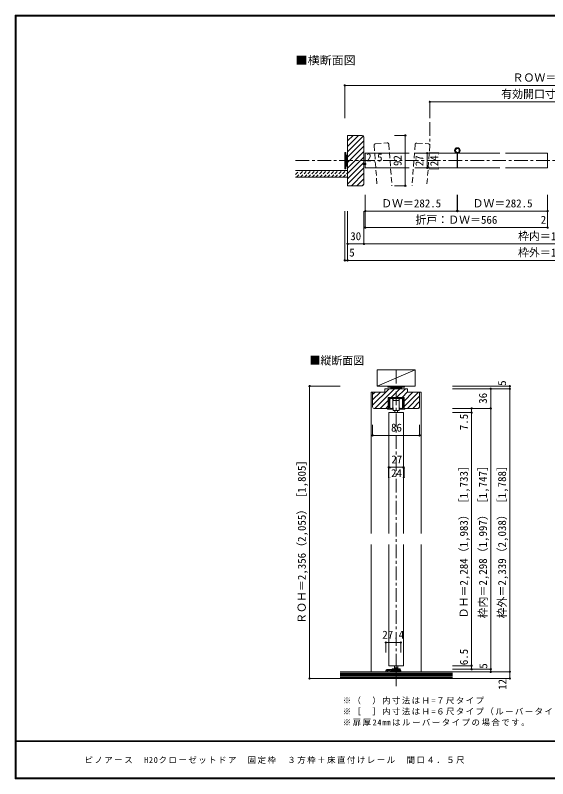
# Model space of a CAD drawing. Units: millimetres at full size, sheet at 1:5. Extents: x -973 to 977, y -718 to 696.
# Drawn here: x -973 to 1, y -701 to 696 of the extents above; entities that cross this region are included whole.
import ezdxf
from ezdxf.enums import TextEntityAlignment as Align

# ---------------------------------------------------------------- set-up
doc = ezdxf.new("R2010")
doc.units = ezdxf.units.MM
doc.header["$LTSCALE"] = 5
doc.header["$PDMODE"] = 32
doc.header["$PDSIZE"] = 2.5
for name, pattern in [('CHAIN1', [8, 5, -1, 1, -1]), ('DASHED1', [1.8, 1.2, -0.6]), ('DASHED2', [3, 2, -1])]:
    doc.linetypes.add(name, pattern=pattern)
for name, color, linetype, lineweight in [('0-0_補助線', 7, 'Continuous', 9), ('0-1_通り芯', 4, 'CHAIN1', 9), ('0-3_仕上げ', 2, 'Continuous', 9), ('0-4_枠', 3, 'Continuous', 9), ('0-6_扉', 6, 'Continuous', 9), ('0-7_金物', 7, 'Continuous', 9), ('0-A_文字', 7, 'Continuous', 9), ('0-B_寸法', 7, 'Continuous', 9), ('0-C_ハッチ', 4, 'Continuous', 9), ('F-1_枠', 6, 'Continuous', 9)]:
    doc.layers.add(name, color=color, linetype=linetype, lineweight=lineweight)
doc.layers.add('F-A_文字', color=7, linetype='Continuous')
doc.styles.add('ＭＳ ゴシック', font='')
doc.styles.get('ＭＳ ゴシック').set_extended_font_data('MS Gothic')

# ---------------------------------------------------------------- blocks, each defined once
blk = doc.blocks.new('03')
at = {"layer": '0-0_補助線'}
for p, q in [((-7.33, -0.352), (-7.33, 0.348)), ((-6.83, 0.848), (3.17, 0.848)), ((-2.83, 6.407), (-2.83, 2.368)), ((-2.83, 2.368), (3.17, 2.368)), ((-1.58, 2.148), (-2.83, 2.368)), ((-2.33, 1.848), (-2.83, 1.348)), ((-2.83, 0.848), (-2.83, 1.348)), ((3.17, 1.348), (-2.83, 1.348)), ((-2.33, 1.848), (2.67, 1.848)), ((-1.58, 2.148), (1.92, 2.148)), ((-1.58, 2.148), (-1.58, 1.848)), ((1.92, 2.148), (3.17, 2.368)), ((1.92, 2.148), (1.92, 1.848)), ((3.17, 1.348), (2.67, 1.848)), ((3.17, 2.368), (3.17, 6.407)), ((3.17, 1.348), (3.17, 0.848)), ((3.17, 0.848), (7.17, 0.848)), ((7.67, 0.348), (7.67, -0.352)), ((-7.33, -0.352), (-6.459, -0.352)), ((-6.459, -0.352), (-5.008, -0.582)), ((-5.008, -0.582), (-4.88, -0.602)), ((-4.88, -1.752), (-4.88, -0.602)), ((-4.88, -0.613), (5.22, -0.613)), ((-4.88, -1.952), (5.22, -1.952)), ((-4.83, -3.452), (5.17, -3.452)), ((5.22, -0.602), (6.8, -0.352)), ((5.22, -0.602), (5.22, -1.752)), ((6.8, -0.352), (7.67, -0.352))]:
    blk.add_line(p, q, dxfattribs=at)
for points in [[(-5.63, -2.652), (-5.63, -1.952), (-5.08, -1.952)], [(-5.08, -1.952), (-4.88, -1.952), (-4.88, -1.752)], [(5.22, -1.752), (5.22, -1.952), (5.42, -1.952)], [(5.42, -1.952), (5.97, -1.952), (5.97, -2.652)]]:
    blk.add_lwpolyline(points, dxfattribs=at)
for centre, radius, start, end in [((-6.83, 0.348), 0.5, 90, 180), ((7.17, 0.348), 0.5, 0, 90), ((-4.83, -2.652), 0.8, 180, 270), ((5.17, -2.652), 0.8, 270, 0)]:
    blk.add_arc(centre, radius, start, end, dxfattribs=at)
blk = doc.blocks.new('04')
at = {"layer": '0-0_補助線', "lineweight": 18}
for p, q in [((-13.926, 10.332), (-13.926, -8.668)), ((-12.926, 11.332), (-11.926, 11.332)), ((-12.726, 8.832), (-12.726, -6.766)), ((-11.926, 11.332), (-11.926, 11.232)), ((-11.726, 9.832), (-7.026, 9.832)), ((-5.426, 11.332), (5.574, 11.332)), ((-5.076, 8.232), (-5.193, 8.232)), ((-5.105, 8.232), (-5.076, 8.232)), ((-4.876, 9.832), (-0.426, 9.832)), ((-4.876, 8.432), (-4.876, 9.832)), ((-0.426, 9.832), (0.074, 10.332)), ((5.341, 8.232), (5.224, 8.232)), ((8.024, 9.832), (7.174, 9.832)), ((8.024, 9.832), (11.874, 9.832)), ((12.874, 8.832), (12.874, -6.766)), ((14.074, 10.332), (14.074, -8.668)), ((-15.926, -9.368), (-15.926, -8.968)), ((-13.926, -8.668), (-15.626, -8.668)), ((-6.526, -9.868), (-15.426, -9.868)), ((-10.926, -8.566), (-8.726, -8.566)), ((-5.526, -8.183), (-5.526, -8.868)), ((-2.418, -12.566), (-2.418, -12.716)), ((-2.418, -12.716), (-2.418, -16.168)), ((2.582, -12.566), (2.582, -12.716)), ((2.582, -12.716), (2.582, -16.168)), ((5.674, -8.183), (5.674, -8.868)), ((15.574, -9.868), (6.674, -9.868)), ((8.874, -8.566), (11.074, -8.566)), ((14.074, -8.668), (15.774, -8.668)), ((16.074, -8.968), (16.074, -9.368))]:
    blk.add_line(p, q, dxfattribs=at)
at = {"layer": '0-0_補助線'}
for p, q in [((-11.718, 8.434), (-11.718, 4.184)), ((-11.718, 5.234), (-11.718, -0.366)), ((-11.718, 3.234), (-11.718, 4.184)), ((-11.718, -2.366), (-11.718, 3.234)), ((-5.726, 5.951), (-5.226, 5.951)), ((-5.718, 6.434), (-5.718, 8.434)), ((-5.718, 6.434), (-5.718, 4.184)), ((-5.718, 4.184), (-5.718, 3.234)), ((-5.718, 3.234), (-5.718, -2.366)), ((-4.726, 5.951), (-5.226, 5.951)), ((-4.726, 5.951), (-5.226, 5.951)), ((0.074, 5.951), (-4.726, 5.951)), ((0.074, 5.951), (-4.726, 5.951)), ((0.074, 5.951), (4.874, 5.951)), ((0.074, 5.951), (4.874, 5.951)), ((4.874, 5.951), (5.374, 5.951)), ((4.874, 5.951), (5.374, 5.951)), ((5.874, 5.951), (5.374, 5.951)), ((5.882, 8.434), (5.882, 6.434)), ((5.882, 4.184), (5.882, 6.434)), ((5.882, 3.234), (5.882, 4.184)), ((5.882, -2.366), (5.882, 3.234)), ((11.882, 4.184), (11.882, 8.434)), ((11.882, 4.184), (11.882, 3.234)), ((11.882, 3.234), (11.882, -2.366)), ((-11.718, -3.316), (-11.718, -2.366)), ((-11.718, -3.316), (-11.718, -7.566)), ((-5.226, -7.249), (-5.726, -7.249)), ((-5.718, -2.366), (-5.718, -3.316)), ((-5.718, -5.566), (-5.718, -3.316)), ((-5.718, -7.566), (-5.718, -5.566)), ((-5.226, -8.549), (-5.226, -7.249)), ((-5.226, -7.249), (-5.226, -8.549)), ((-5.226, -12.049), (-5.226, -8.549)), ((-4.726, -12.549), (-2.926, -12.549)), ((-2.926, -12.549), (0.074, -12.549)), ((-2.426, -12.549), (0.074, -12.549)), ((2.574, -12.549), (0.074, -12.549)), ((3.074, -12.549), (0.074, -12.549)), ((4.874, -12.549), (3.074, -12.549)), ((5.374, -7.249), (5.874, -7.249)), ((5.374, -8.549), (5.374, -7.249)), ((5.374, -7.249), (5.374, -8.549)), ((5.374, -12.049), (5.374, -8.549)), ((5.882, -3.316), (5.882, -2.366)), ((5.882, -3.316), (5.882, -5.566)), ((5.882, -5.566), (5.882, -7.566)), ((11.882, -2.366), (11.882, -3.316)), ((11.882, -7.566), (11.882, -3.316))]:
    blk.add_line(p, q, dxfattribs=at)
at = {"layer": '0-0_補助線', "lineweight": 18}
for points in [[(-11.626, 10.932), (-5.426, 10.932), (-5.426, 11.332)], [(0.074, 10.332), (0.574, 9.832), (5.024, 9.832), (5.024, 8.432)], [(5.574, 11.332), (5.574, 10.932), (11.774, 10.932)], [(12.074, 11.232), (12.074, 11.332), (13.074, 11.332)]]:
    blk.add_lwpolyline(points, dxfattribs=at)
for centre, radius, start, end in [((-12.926, 10.332), 1, 90, 180), ((-11.726, 8.832), 1, 90, 180), ((-11.626, 11.232), 0.3, 180, 270), ((-7.026, 8.082), 1.75, 7.76643, 90), ((-5.193, 8.332), 0.1, 187.76643, 270), ((-5.076, 8.432), 0.2, 270, 0), ((5.224, 8.432), 0.2, 180, 270), ((5.341, 8.332), 0.1, 270, 352.23357), ((7.174, 8.082), 1.75, 90, 172.23357), ((11.774, 11.232), 0.3, 270, 0), ((11.874, 8.832), 1, 0, 90), ((13.074, 10.332), 1, 0, 90), ((-15.626, -8.968), 0.3, 90, 180), ((-15.426, -9.368), 0.5, 180, 270), ((-10.926, -6.766), 1.8, 180, 270), ((-8.726, -3.566), 5, 270, 301.23293), ((-6.526, -8.868), 1, 270, 0), ((-5.926, -8.183), 0.4, 0, 121.23293), ((6.074, -8.183), 0.4, 58.76707, 180), ((6.674, -8.868), 1, 180, 270), ((8.874, -3.566), 5, 238.76707, 270), ((11.074, -6.766), 1.8, 270, 0), ((15.574, -9.368), 0.5, 270, 0), ((15.774, -8.968), 0.3, 0, 90)]:
    blk.add_arc(centre, radius, start, end, dxfattribs=at)
at = {"layer": '0-0_補助線'}
for centre, radius, start, end in [((-8.718, 4.434), 5, 53.1301, 126.8699), ((8.882, 4.434), 5, 53.1301, 126.8699), ((-8.718, -3.566), 5, 233.1301, 306.8699), ((-4.726, -12.049), 0.5, 180, 270), ((4.874, -12.049), 0.5, 270, 0), ((8.882, -3.566), 5, 233.1301, 306.8699)]:
    blk.add_arc(centre, radius, start, end, dxfattribs=at)

msp = doc.modelspace()

# ---------------------------------------------------------------- linework, layer by layer
at = {"layer": '0-0_補助線', "color": 2}
msp.add_line((-290.775, -23.524), (-290.775, -3.524), dxfattribs=at)
at = {"layer": '0-0_補助線'}
for p, q in [((-294.375, -505.5), (-294.375, -502.757)), ((-293.375, -500.8), (-289.675, -500.8)), ((-289.375, -501.1), (-289.675, -500.8)), ((-289.375, -501.1), (-289.075, -500.8)), ((-282.775, -500.8), (-289.075, -500.8)), ((-286.187, -503.362), (-285.187, -502.362)), ((-284.675, -502.574), (-284.675, -504.5)), ((-283.575, -502.1), (-283.575, -504.1)), ((-282.675, -501.8), (-283.275, -501.8)), ((-282.475, -501.1), (-282.475, -501.6)), ((-270.275, -501.1), (-270.275, -501.6)), ((-270.275, -501.1), (-270.275, -501.6)), ((-270.075, -501.8), (-269.475, -501.8)), ((-269.175, -502.1), (-269.175, -504.1)), ((-295.375, -505.5), (-295.375, -502.8)), ((-295.375, -505.5), (-294.375, -505.5)), ((-292.475, -505.5), (-291.375, -505.5)), ((-291.375, -505.5), (-291.375, -502.9)), ((-291.275, -502.8), (-287.475, -502.8)), ((-287.375, -505.5), (-287.375, -502.9)), ((-287.375, -505.5), (-286.275, -505.5)), ((-286.275, -505.5), (-286.275, -503.574)), ((-283.675, -505.5), (-267.975, -505.5)), ((-283.075, -504.6), (-276.675, -504.6)), ((-276.375, -504.9), (-276.675, -504.6)), ((-267.975, -502.8), (-267.975, -505.5))]:
    msp.add_line(p, q, dxfattribs=at)
at = {"layer": '0-0_補助線', "color": 6}
msp.add_line((-289.875, -494), (-262.875, -494), dxfattribs=at)
at = {"layer": '0-0_補助線', "color": 2}
msp.add_lwpolyline([(-290.775, -3.524), (-261.975, -3.524), (-261.975, -23.524)], dxfattribs=at)
at = {"layer": '0-0_補助線'}
for points in [[(-292.475, -505.5), (-292.475, -503.45), (-293.521, -502.404)], [(-276.375, -504.9), (-276.075, -504.6), (-269.675, -504.6)]]:
    msp.add_lwpolyline(points, dxfattribs=at)
for centre, radius, start, end in [((-293.375, -502.8), 2, 90, 180), ((-293.875, -502.757), 0.5, 45, 180), ((-284.975, -502.574), 0.3, 360, 135), ((-283.275, -502.1), 0.3, 90, 180), ((-282.775, -501.1), 0.3, 360, 90), ((-282.675, -501.6), 0.2, 270, 360), ((-269.975, -501.1), 0.3, 90, 180), ((-270.075, -501.6), 0.2, 180, 270), ((-269.975, -502.8), 2, 360, 90), ((-269.475, -502.1), 0.3, 0, 90), ((-291.275, -502.9), 0.1, 90, 180), ((-287.475, -502.9), 0.1, 0, 90), ((-285.975, -503.574), 0.3, 135, 180), ((-283.675, -504.5), 1, 180, 270), ((-283.075, -504.1), 0.5, 180, 270), ((-269.675, -504.1), 0.5, 270, 0)]:
    msp.add_arc(centre, radius, start, end, dxfattribs=at)
at = {"layer": '0-1_通り芯'}
for p, q in [((-214.664, 500), (-214.664, 457.764)), ((-460.347, 430), (463.653, 430)), ((-276.375, 47.5), (-276.375, -531.472))]:
    msp.add_line(p, q, dxfattribs=at)
at = {"layer": '0-3_仕上げ'}
for p, q in [((-365.347, 412), (-460.58, 412)), ((-365.347, 399.5), (-460.58, 399.5)), ((-378.87, -505.5), (-173.347, -505.5)), ((-378.87, -517.5), (-173.347, -517.5))]:
    msp.add_line(p, q, dxfattribs=at)
at = {"layer": '0-3_仕上げ', "color": 4}
msp.add_line((-241.375, 47.5), (-311.375, 17.5), dxfattribs=at)
at = {"layer": '0-3_仕上げ', "color": 7}
for p, q in [((-378.87, -507.5), (-173.347, -507.5)), ((-378.87, -509.5), (-173.347, -509.5)), ((-378.87, -511.5), (-173.347, -511.5)), ((-378.87, -513.5), (-173.347, -513.5)), ((-378.87, -515.5), (-173.347, -515.5))]:
    msp.add_line(p, q, dxfattribs=at)
at = {"layer": '0-3_仕上げ', "color": 4}
msp.add_lwpolyline([(-311.375, 17.5), (-241.375, 17.5), (-241.375, 47.5), (-311.375, 47.5)], close=True, dxfattribs=at)
at = {"layer": '0-4_枠'}
for p, q in [((-338.347, 476), (-365.347, 476)), ((-365.347, 476), (-365.347, 384)), ((-335.347, 387), (-335.347, 473)), ((-338.347, 384), (-365.347, 384)), ((-319.347, -20.524), (-319.347, 6.457)), ((-297.347, 6.457), (-319.347, 6.457)), ((-297.347, 12.476), (-297.347, 6.457)), ((-255.347, 12.476), (-297.347, 12.476)), ((-255.347, 12.476), (-255.347, 6.476)), ((-255.347, 6.457), (-233.347, 6.457)), ((-233.347, -20.524), (-233.347, 6.476)), ((-316.347, -23.524), (-290.775, -23.524)), ((-236.347, -23.524), (-261.975, -23.524))]:
    msp.add_line(p, q, dxfattribs=at)
at = {"layer": '0-4_枠', "color": 4}
for p, q in [((-319.347, 6.457), (-322.375, 6.457)), ((-322.375, 6.457), (-322.375, -252.5)), ((-233.347, 6.457), (-230.375, 6.457)), ((-230.375, 6.457), (-230.375, -252.5)), ((-322.375, -272.5), (-322.375, -505.5)), ((-230.375, -272.5), (-230.375, -505.5))]:
    msp.add_line(p, q, dxfattribs=at)
at = {"layer": '0-4_枠'}
for centre, start, end in [((-338.347, 473), 0, 90), ((-338.347, 387), 270, 0), ((-316.347, -20.524), 180.00001, 270), ((-236.347, -20.524), 270, 0.00001)]:
    msp.add_arc(centre, 3, start, end, dxfattribs=at)
at = {"layer": '0-6_扉', "color": 2, "linetype": 'DASHED2'}
for p, q in [((-313.975, 460.755), (-293.035, 462.347)), ((-238.367, 462.119), (-217.428, 460.528)), ((-316.739, 457.537), (-311.15, 384)), ((-289.816, 459.583), (-284.072, 384)), ((-241.586, 459.355), (-247.313, 384)), ((-214.664, 457.309), (-220.235, 384))]:
    msp.add_line(p, q, dxfattribs=at)
at = {"layer": '0-6_扉'}
for p, q in [((-332.847, 443.5), (-252.347, 443.5)), ((-332.847, 443.5), (-332.847, 416.5)), ((-242.347, 443.5), (-164.847, 443.5)), ((-164.847, 443.5), (-164.847, 416.5)), ((-163.847, 443.5), (-163.847, 416.5)), ((-163.847, 443.5), (-86.347, 443.5)), ((-76.347, 443.5), (0.653, 443.5)), ((0.653, 416.5), (0.653, 443.5)), ((-332.847, 416.5), (-252.347, 416.5)), ((-242.347, 416.5), (-164.847, 416.5)), ((-163.847, 416.5), (-86.347, 416.5)), ((-76.347, 416.5), (0.653, 416.5)), ((-289.875, -31), (-262.875, -31)), ((-289.875, -252.5), (-289.875, -31)), ((-262.875, -252.5), (-262.875, -31)), ((-289.875, -494), (-289.875, -272.5)), ((-262.875, -494), (-262.875, -272.5))]:
    msp.add_line(p, q, dxfattribs=at)
at = {"layer": '0-6_扉', "color": 2, "linetype": 'DASHED2'}
for centre, start, end in [((-292.808, 459.355), 4.34602, 94.34602), ((-238.595, 459.128), 85.65398, 175.65398), ((-313.747, 457.764), 94.34602, 184.34602), ((-217.655, 457.537), 355.65398, 85.65398)]:
    msp.add_arc(centre, 3, start, end, dxfattribs=at)
at = {"layer": '0-7_金物'}
for p, q in [((-370.347, 415), (-370.347, 445)), ((-370.347, 445), (-368.347, 445)), ((-368.347, 415), (-368.347, 445)), ((-368.347, 440), (-366.347, 440)), ((-366.347, 420), (-366.347, 440)), ((-365.347, 439), (-366.347, 439)), ((-368.347, 420), (-366.347, 420)), ((-366.347, 421), (-365.347, 421)), ((-370.347, 415), (-368.347, 415)), ((-291.375, 17.5), (-261.375, 17.5)), ((-291.375, 17.5), (-291.375, 15.5)), ((-291.375, 15.5), (-261.375, 15.5)), ((-286.375, 15.5), (-286.375, 13.5)), ((-266.375, 15.5), (-266.375, 13.5)), ((-261.375, 17.5), (-261.375, 15.5)), ((-286.375, 13.5), (-266.375, 13.5)), ((-285.375, 13.5), (-285.375, 12.476)), ((-267.375, 12.476), (-267.375, 13.5))]:
    msp.add_line(p, q, dxfattribs=at)
at = {"layer": '0-A_文字', "color": 4}
for p, q in [((-267.975, -451.6), (-295.375, -451.6)), ((-295.375, -451.6), (-295.375, -469.62)), ((-267.975, -451.6), (-267.975, -469.62))]:
    msp.add_line(p, q, dxfattribs=at)
at = {"layer": '0-A_文字'}
for radius in [5, 3.5]:
    msp.add_circle((-164.347, 448.5), radius, dxfattribs=at)
for p in [(-295.375, -451.6), (-267.975, -451.6)]:
    msp.add_point(p, dxfattribs=at)
at = {"layer": '0-B_寸法', "color": 4}
for p, q in [((-370.347, 567.5), (-370.347, 507.5)), ((-370.347, 567.5), (373.653, 567.5)), ((-214.664, 537.5), (216.47, 537.5)), ((-214.664, 537.5), (-214.664, 507.5)), ((-279.359, 476), (-259.563, 476)), ((-259.563, 384), (-259.563, 476)), ((-335.347, 437.29), (-335.347, 423.736)), ((-332.847, 437.29), (-332.847, 423.736)), ((-219.618, 416.5), (-219.618, 443.5)), ((-335.347, 423.736), (-332.847, 423.736)), ((-279.359, 384), (-259.563, 384)), ((-332.847, 307.5), (-332.847, 367.5)), ((-164.847, 337.5), (-164.847, 367.5)), ((-163.847, 337.5), (-163.847, 367.5)), ((0.653, 307.5), (0.653, 367.5)), ((-370.347, 247.5), (-370.347, 337.5)), ((-365.347, 247.5), (-365.347, 337.5)), ((-335.347, 277.5), (-335.347, 337.5)), ((-332.847, 337.5), (-164.847, 337.5)), ((-163.847, 337.5), (0.653, 337.5)), ((-332.847, 307.5), (0.653, 307.5)), ((0.653, 307.5), (2.653, 307.5)), ((-365.347, 277.5), (-335.347, 277.5)), ((-335.347, 277.5), (338.653, 277.5)), ((-370.347, 247.5), (-365.347, 247.5)), ((-365.347, 247.5), (368.653, 247.5)), ((-434.875, 17.5), (-434.875, -517.5)), ((-434.875, 17.5), (-378.871, 17.5)), ((-68.347, 17.5), (-173.347, 17.5)), ((-68.347, 17.5), (-68.347, -517.5)), ((-173.347, 12.5), (-68.347, 12.5)), ((-103.347, -505.5), (-103.347, 12.5)), ((-173.347, -23.5), (-138.347, -23.5)), ((-138.347, -23.5), (-103.347, -23.5)), ((-138.347, -500.5), (-138.347, -23.5)), ((-173.347, -31), (-138.347, -31)), ((-319.375, -72.747), (-319.375, -53.172)), ((-233.375, -72.747), (-233.375, -53.172)), ((-319.375, -72.747), (-233.375, -72.747)), ((-289.875, -116.957), (-289.875, -130.997)), ((-262.875, -116.957), (-262.875, -130.997)), ((-262.875, -130.997), (-289.875, -130.997)), ((-173.347, -494), (-138.347, -494)), ((-173.347, -500.5), (-103.347, -500.5)), ((-173.347, -505.5), (-68.347, -505.5)), ((-434.875, -517.5), (-378.871, -517.5)), ((-173.347, -517.5), (-68.347, -517.5)), ((-138.347, -517.5), (-103.347, -517.5))]:
    msp.add_line(p, q, dxfattribs=at)
at = {"layer": '0-B_寸法'}
for p in [(-370.347, 567.5), (-214.664, 537.5), (-259.563, 476), (-219.618, 443.5), (-335.347, 423.736), (-332.847, 423.736), (-219.618, 416.5), (-259.563, 384), (-332.847, 337.5), (-164.847, 337.5), (-163.847, 337.5), (0.653, 337.5), (-332.847, 307.5), (0.653, 307.5), (-365.347, 277.5), (-335.347, 277.5), (-370.347, 247.5), (-365.347, 247.5), (-434.875, 17.5), (-68.347, 17.5), (-103.347, 12.5), (-68.347, 12.5), (-138.347, -23.5), (-103.347, -23.5), (-138.347, -31), (-319.375, -72.747), (-233.375, -72.747), (-289.875, -130.997), (-262.875, -130.997), (-138.347, -494), (-138.347, -500.5), (-103.347, -500.5), (-434.875, -517.5), (-103.347, -505.5), (-68.347, -505.5), (-68.347, -517.5)]:
    msp.add_point(p, dxfattribs=at)
at = {"layer": '0-C_ハッチ'}
for p, q in [((-365.347, 455.923), (-345.27, 476)), ((-365.347, 465.823), (-355.17, 476)), ((-365.347, 475.722), (-365.069, 476)), ((-365.347, 446.024), (-336.859, 474.512)), ((-365.347, 436.124), (-335.347, 466.124)), ((-365.347, 426.225), (-335.347, 456.225)), ((-365.347, 416.325), (-335.347, 446.325)), ((-365.347, 406.426), (-335.347, 436.426)), ((-365.347, 396.526), (-335.347, 426.526)), ((-365.347, 386.627), (-335.347, 416.627)), ((-358.074, 384), (-335.347, 406.727)), ((-348.175, 384), (-335.347, 396.828)), ((-338.275, 384), (-335.347, 386.928)), ((-319.347, -17.738), (-289.134, 12.476)), ((-319.347, -7.838), (-305.052, 6.457)), ((-319.347, 2.061), (-314.951, 6.457)), ((-315.234, -23.524), (-279.234, 12.476)), ((-285.335, -3.524), (-269.335, 12.476)), ((-275.435, -3.524), (-259.435, 12.476)), ((-265.536, -3.524), (-255.347, 6.664)), ((-261.975, -9.863), (-245.655, 6.457)), ((-261.975, -19.762), (-235.755, 6.457)), ((-305.335, -23.524), (-290.775, -8.964)), ((-255.837, -23.524), (-233.347, -1.034)), ((-245.938, -23.524), (-233.347, -10.934)), ((-295.435, -23.524), (-290.775, -18.864)), ((-236.02, -23.506), (-233.365, -20.851))]:
    msp.add_line(p, q, dxfattribs=at)
at = {"layer": '0-C_ハッチ', "linetype": 'DASHED1'}
for p, q in [((-460.347, 404.636), (-452.983, 412)), ((-458.412, 399.5), (-445.912, 412)), ((-451.341, 399.5), (-438.841, 412)), ((-444.27, 399.5), (-431.77, 412)), ((-437.199, 399.5), (-424.699, 412)), ((-430.128, 399.5), (-417.628, 412)), ((-423.057, 399.5), (-410.557, 412)), ((-415.986, 399.5), (-403.486, 412)), ((-408.915, 399.5), (-396.415, 412)), ((-401.844, 399.5), (-389.344, 412)), ((-394.773, 399.5), (-382.273, 412)), ((-387.702, 399.5), (-375.202, 412)), ((-380.631, 399.5), (-368.131, 412)), ((-373.56, 399.5), (-365.347, 407.712)), ((-366.489, 399.5), (-365.347, 400.641))]:
    msp.add_line(p, q, dxfattribs=at)
at = {"layer": 'F-1_枠'}
for p, q in [((-973.347, 695.833), (-973.347, -700.833)), ((-973.347, 695.833), (976.653, 695.833)), ((-973.347, 695), (976.653, 695)), ((-973.347, 694.167), (976.653, 694.167)), ((-972.514, 695.833), (-972.514, -700.833)), ((-971.68, 695.833), (-971.68, -700.833)), ((976.653, -631.667), (-973.347, -631.667)), ((976.653, -632.5), (-973.347, -632.5)), ((976.653, -699.167), (-973.347, -699.167)), ((976.653, -700), (-973.347, -700)), ((976.653, -700.833), (-973.347, -700.833))]:
    msp.add_line(p, q, dxfattribs=at)

# ---------------------------------------------------------------- block references
at = {"layer": '0-0_補助線'}
for name, p in [('04', (-276.449, -14.856)), ('03', (-276.545, -500.407))]:
    msp.add_blockref(name, p, dxfattribs=at)

# ---------------------------------------------------------------- texts
at = {"layer": '0-0_補助線', "style": 'ＭＳ ゴシック'}
for s, p in [('ＲＯＨ＝2,356（2,055）［1,805］', (-437.347, -417.5)), ('ＤＨ＝2,284（1,983）［1,733］', (-140.847, -407.5)), ('枠内＝2,298（1,997）［1,747］', (-105.847, -407.5)), ('枠外＝2,339（2,038）［1,788］', (-70.847, -407.5))]:
    msp.add_text(s, height=14.66, rotation=90, dxfattribs=at).set_placement(p, align=Align.BOTTOM_LEFT)
at = {"layer": '0-0_補助線', "insert": (-374.067, -564.764), "char_height": 11, "attachment_point": 7, "style": 'ＭＳ ゴシック'}
msp.add_mtext('\\T1.17;※（\u3000）内寸法はＨ=７尺タイプ', dxfattribs=at)
at = {"layer": '0-A_文字', "style": 'ＭＳ ゴシック', "width": 1.1}
msp.add_text('■横断面図', height=14.66, dxfattribs=at).set_placement((-460.347, 601.667), align=Align.BOTTOM_LEFT)
at = {"layer": '0-A_文字', "style": 'ＭＳ ゴシック'}
for s, p in [('■縦断面図', (-434.875, 52.5)), ('27.4', (-301.675, -449.1))]:
    msp.add_text(s, height=14.66, dxfattribs=at).set_placement(p, align=Align.BOTTOM_LEFT)
at = {"layer": '0-A_文字', "char_height": 11, "attachment_point": 7, "style": 'ＭＳ ゴシック'}
for s, insert in [('\\T1.17;※［\u3000］内寸法はＨ=６尺タイプ（ルーバータイプのみ対応）', (-374.067, -584.764)), ('\\T1.18;※扉厚24㎜はルーバータイプの場合です。', (-374.067, -604.764))]:
    msp.add_mtext(s, dxfattribs=dict(at, insert=insert))
at = {"layer": '0-B_寸法', "style": 'ＭＳ ゴシック'}
for s, p in [('ＲＯＷ＝1,209', (-63.347, 570)), ('有効開口寸法＝881', (-84.097, 540)), ('2.5', (-331.167, 424.027)), ('ＤＷ＝282.5', (-303.847, 340)), ('ＤＷ＝282.5', (-136.597, 340)), ('折戸：ＤＷ＝566', (-241.097, 310)), ('2', (-11.836, 310)), ('30', (-360.347, 280)), ('枠内＝1,139', (-53.347, 280)), ('5', (-362.15, 250)), ('枠外＝1,199', (-53.347, 250)), ('86', (-285.75, -70.247)), ('27', (-285.125, -128.497)), ('［24］', (-305.75, -153.539))]:
    msp.add_text(s, height=14.66, dxfattribs=at).set_placement(p, align=Align.BOTTOM_LEFT)
for s, p in [('92', (-262.064, 420.035)), ('27', (-222.118, 419.625)), ('［24］', (-195.069, 399.625)), ('5', (-70.847, 17.92)), ('36', (-105.847, -14.875)), ('7.5', (-140.752, -63.193)), ('6.5', (-140.758, -493.105)), ('5', (-105.181, -499.605)), ('12', (-70.181, -538.264))]:
    msp.add_text(s, height=14.66, rotation=90, dxfattribs=at).set_placement(p, align=Align.BOTTOM_LEFT)
at = {"layer": 'F-A_文字', "insert": (-846.68, -673.333), "char_height": 11, "attachment_point": 7, "style": 'ＭＳ ゴシック'}
msp.add_mtext('\\T1.18;ピノアース\u3000H20クローゼットドア\\~\\~固定枠\u3000３方枠＋床直付けレール\u3000間口４．５尺', dxfattribs=at)

doc.saveas('drawing.dxf')
